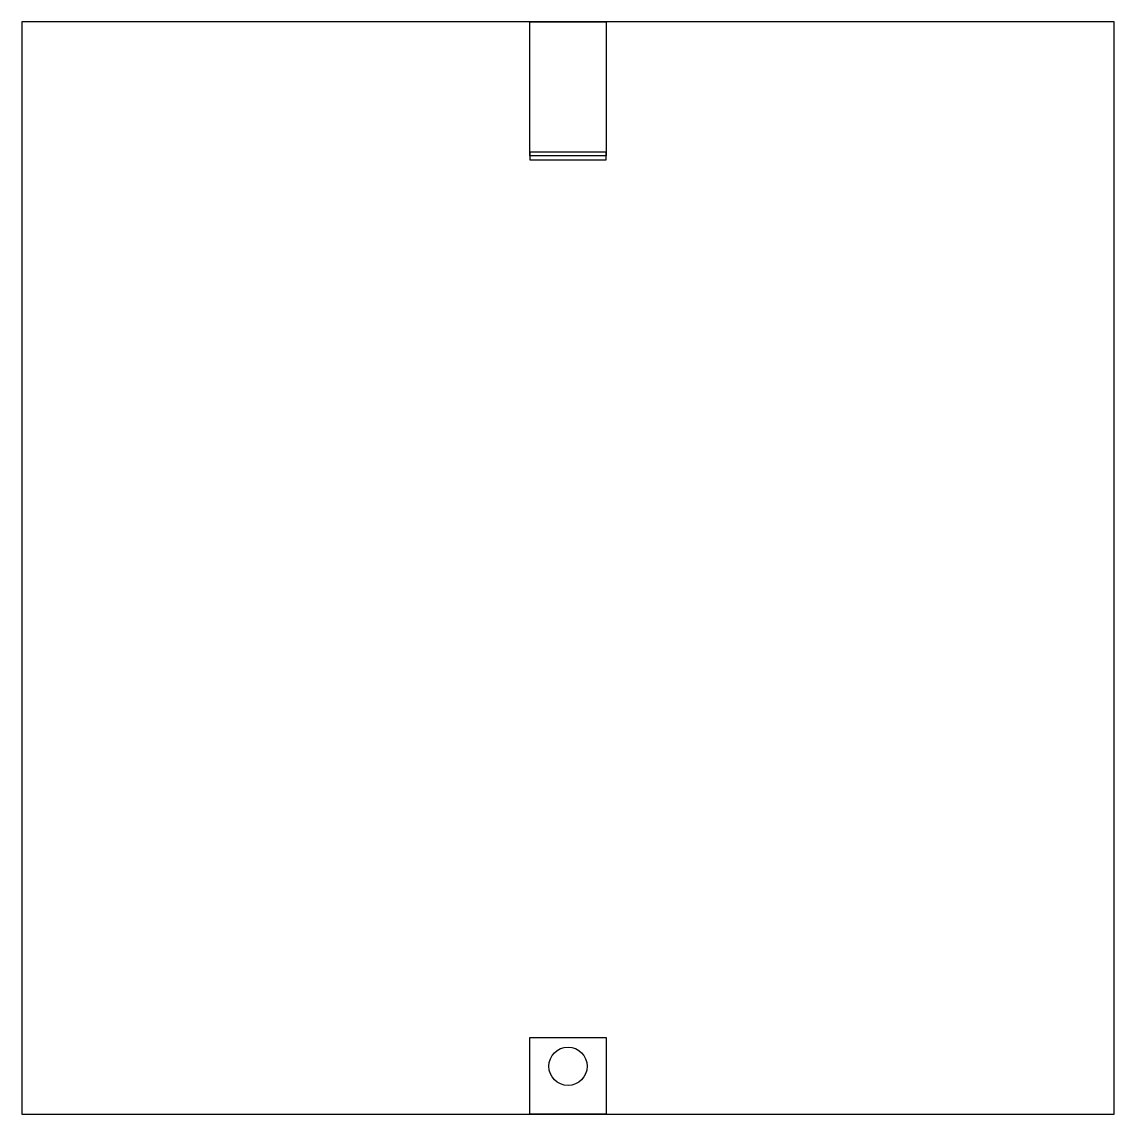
# Model space of a CAD drawing. Header units: millimetres. Extents: x -2.85 to 2.85, y -2.85 to 2.85.
import ezdxf

# ---------------------------------------------------------------- set-up
doc = ezdxf.new("R2010")
doc.units = ezdxf.units.MM
for name, color, linetype in [('BOARD_OUTLINE', 7, 'Continuous'), ('L3_STRIP', 5, 'Continuous'), ('PORT_FEED_50ohm', 2, 'Continuous'), ('VIA', 6, 'Continuous')]:
    doc.layers.add(name, color=color, linetype=linetype)

msp = doc.modelspace()

# ---------------------------------------------------------------- linework, layer by layer
at = {"layer": 'BOARD_OUTLINE'}
msp.add_lwpolyline([(2.85, -2.85), (2.85, 2.85), (-2.85, 2.85), (-2.85, -2.85)], close=True, dxfattribs=at)
at = {"layer": 'L3_STRIP'}
for points in [[(-0.2, 2.85), (0.2, 2.85), (0.2, 2.15), (-0.2, 2.15)], [(-0.2, -2.45), (0.2, -2.45), (0.2, -2.85), (-0.2, -2.85)]]:
    msp.add_lwpolyline(points, close=True, dxfattribs=at)
at = {"layer": 'PORT_FEED_50ohm'}
msp.add_lwpolyline([(0.2, 2.13), (0.2, 2.17), (-0.2, 2.17), (-0.2, 2.13)], close=True, dxfattribs=at)
at = {"layer": 'VIA'}
msp.add_circle((0, -2.6), 0.1, dxfattribs=at)

doc.saveas('drawing.dxf')
